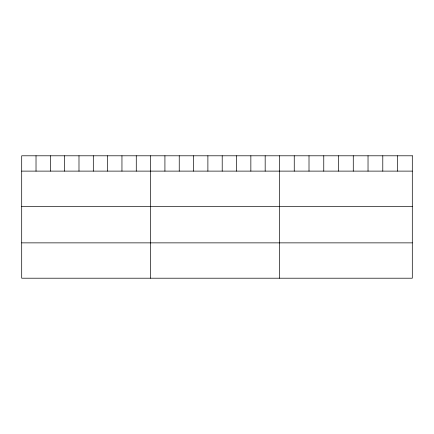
<?xml version="1.0" encoding="UTF-8"?>
<svg xmlns="http://www.w3.org/2000/svg" width="434" height="434" viewBox="0 0 434 434"><rect width="100%" height="100%" fill="white"/><g stroke="black" fill="none" stroke-linecap="round" stroke-linejoin="round"><path stroke-width="0.65" d="M21.7 171.115L412.3 171.115M21.7 206.454L412.3 206.454M21.7 242.866L412.3 242.866M397.544 155.795L397.544 171.115M382.788 155.795L382.788 171.115M368.032 155.795L368.032 171.115M353.276 155.795L353.276 171.115M338.52 155.795L338.52 171.115M323.764 155.795L323.764 171.115M309.008 155.795L309.008 171.115M294.252 155.795L294.252 171.115M279.496 155.795L279.496 278.205M265.174 155.795L265.174 171.115M250.852 155.795L250.852 171.115M236.53 155.795L236.53 171.115M222.208 155.795L222.208 171.115M207.886 155.795L207.886 171.115M193.564 155.795L193.564 171.115M179.242 155.795L179.242 171.115M164.92 155.795L164.92 171.115M150.598 155.795L150.598 278.205M136.276 155.795L136.276 171.115M121.954 155.795L121.954 171.115M107.632 155.795L107.632 171.115M93.31 155.795L93.31 171.115M78.988 155.795L78.988 171.115M64.666 155.795L64.666 171.115M50.344 155.795L50.344 171.115M36.022 155.795L36.022 171.115M412.3 155.795L21.7 155.795L21.7 278.205L412.3 278.205L412.3 155.795"/></g></svg>
